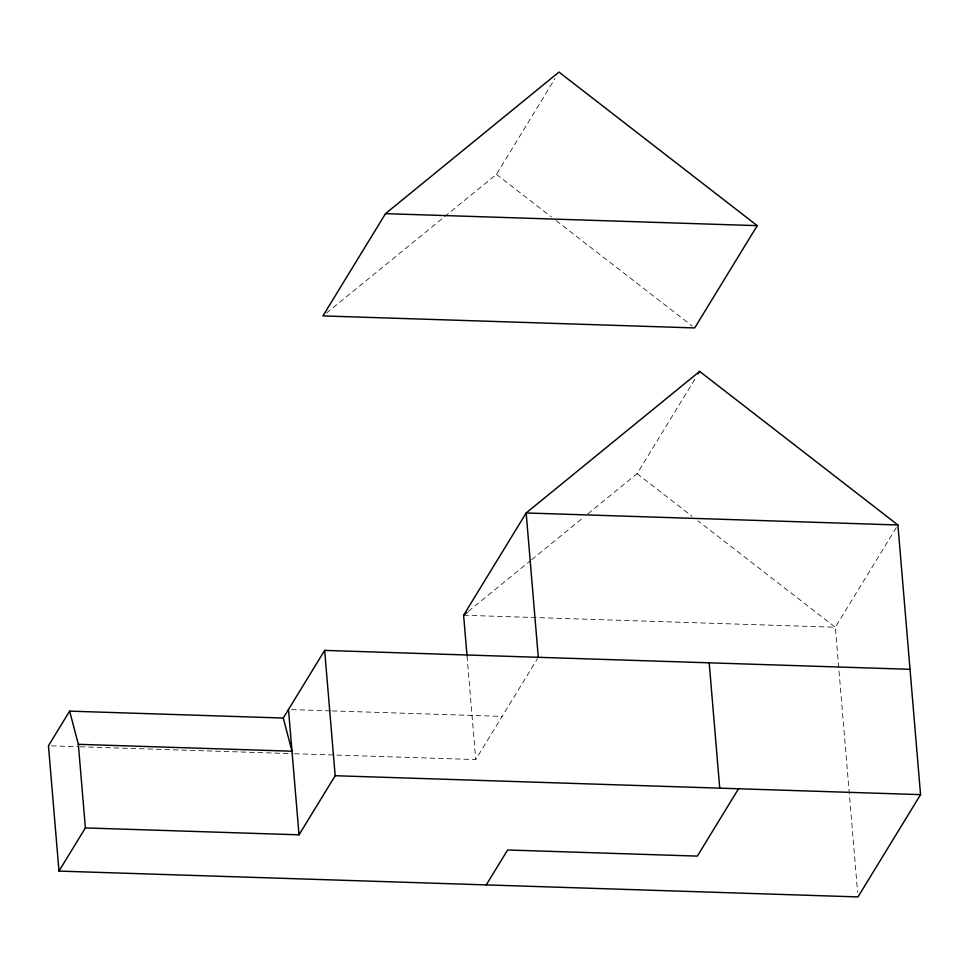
<?xml version="1.0" encoding="UTF-8"?>
<svg xmlns="http://www.w3.org/2000/svg" width="969" height="969" viewBox="0 0 969 969"><rect width="100%" height="100%" fill="white"/><g stroke="black" fill="none" stroke-linecap="round" stroke-linejoin="round"><path stroke-width="0.73" stroke-dasharray="4.84 3.63" d="M326.456 313.048L496.419 174.359L555.067 78.477M587.856 513.849L637.081 473.671L695.742 377.789M294.552 753.725L475.731 759.575L537.504 658.581M896.337 527.536L835.339 627.258L857.613 892.401M468.293 611.415L530.418 560.724M531.593 559.767L583.168 517.676M463.606 615.242L835.339 627.258L697.995 520.862M291.499 709.599L330.623 710.871M332.125 710.919L502.136 716.406M51.466 745.864L78.646 746.748M80.161 746.796L293.038 753.676M496.419 174.359L551.349 216.911M556.133 220.617L692.29 326.081M637.081 473.671L692.023 516.235M467.022 655.831L475.731 759.575"/><path stroke-width="1.45" d="M910.024 669.313L324.651 650.393L283.275 718.041L69.635 711.137L48.45 745.767L58.976 871.095L857.989 896.919L920.55 794.641L897.912 524.98L699.642 371.406L526.167 512.964L463.606 615.242L467.022 655.831M385.505 213.652L322.943 315.918L694.676 327.934L757.237 225.656L558.98 72.081L385.505 213.652L757.237 225.656M58.976 871.095L85.381 827.926L78.356 744.325L69.635 711.137M85.381 827.926L299.021 834.83L335.177 775.721L324.651 650.393M698.08 373.961L699.642 371.406M486.256 884.903L507.623 849.983L697.329 856.111L738.523 788.754M463.606 615.242L467.131 612.372M897.912 524.98L526.167 512.964L538.292 657.297M78.356 744.325L291.996 751.217L283.275 718.041M335.177 775.721L920.55 794.641M709.199 662.82L719.725 788.148M288.496 709.502L299.021 834.83"/></g></svg>
